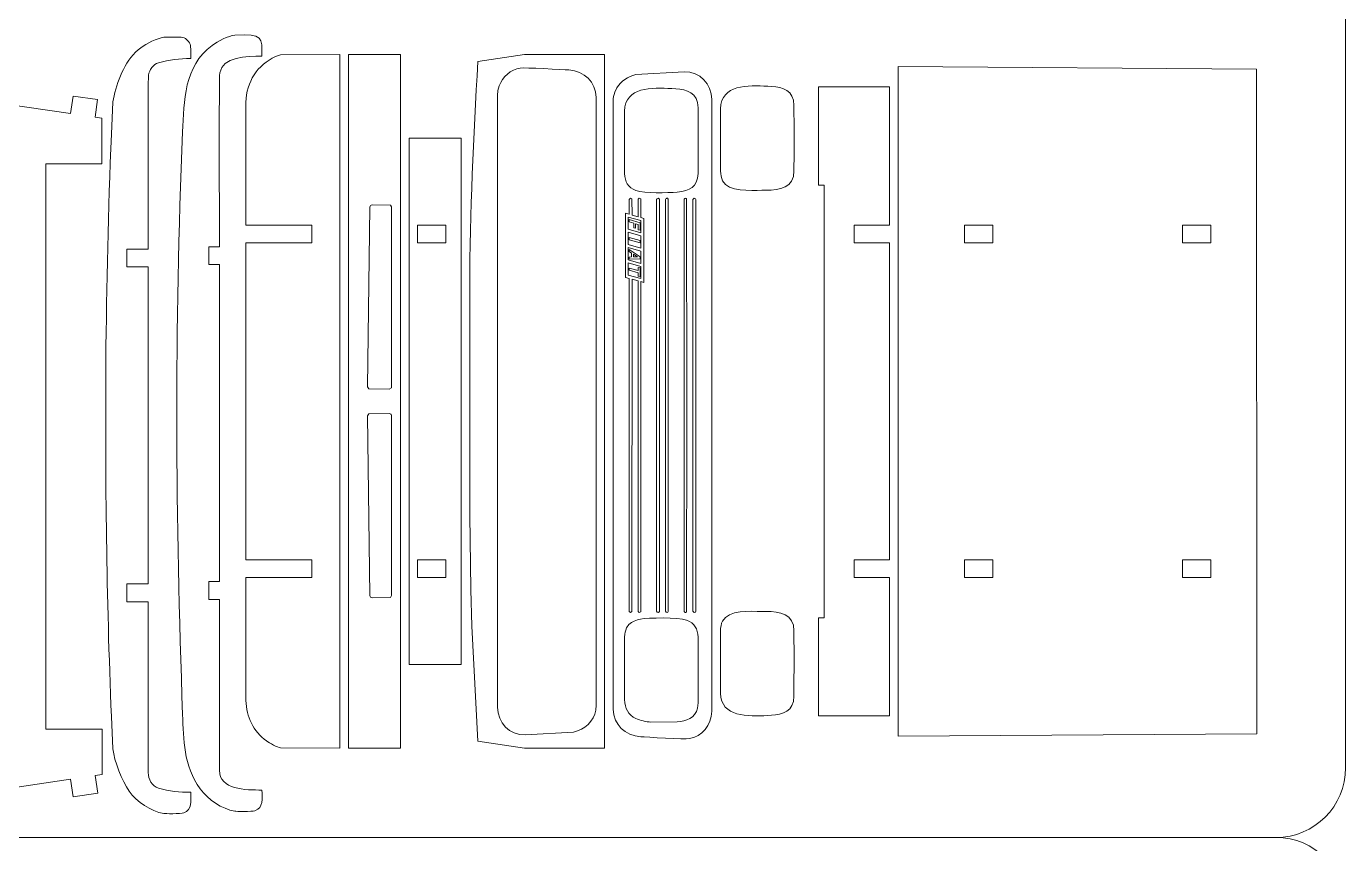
# Model space of a CAD drawing. Header units: centimetres. Extents: x -13.7 to 44.3, y -7.5 to 30.5.
# Drawn here: x 25.31 to 44.28, y 11.46 to 23.2 of the extents above; entities that cross this region are included whole.
import ezdxf

# ---------------------------------------------------------------- set-up
doc = ezdxf.new("R2010")
doc.units = ezdxf.units.CM
doc.header["$MEASUREMENT"] = 0
doc.layers.add('Camada 1', color=7, linetype='Continuous')

msp = doc.modelspace()

# ---------------------------------------------------------------- linework, layer by layer
at = {"layer": 'Camada 1', "color": 240, "lineweight": 20}
for points in [[(44.27592, 29.54315), (44.27592, 29.54315), (44.27592, 12.54315), (44.27592, 12.54315), (44.27592, 12.54315), (44.27592, 11.99315), (43.82592, 11.54315), (43.27591, 11.54315), (43.27591, 11.54315), (43.27591, 11.54315), (16.27592, 11.54315), (16.27592, 11.54315), (16.27592, 11.54315), (15.72592, 11.54315), (15.27591, 11.99315), (15.27591, 12.54315), (15.27591, 12.54315), (15.27591, 12.54315), (15.27591, 29.54315), (15.27591, 29.54315), (15.27591, 29.54315), (15.27591, 30.09315), (15.72592, 30.54315), (16.27592, 30.54315), (16.27592, 30.54315), (16.27592, 30.54315), (43.27591, 30.54315), (43.27591, 30.54315), (43.27591, 30.54315), (43.82592, 30.54315), (44.27592, 30.09315), (44.27592, 29.54315)], [(44.27592, 10.54425), (44.27592, 10.54425), (44.27592, -6.45575), (44.27592, -6.45575), (44.27592, -6.45575), (44.27592, -7.00575), (43.82592, -7.45575), (43.27591, -7.45575), (43.27591, -7.45575), (43.27591, -7.45575), (16.27592, -7.45575), (16.27592, -7.45575), (16.27592, -7.45575), (15.72592, -7.45575), (15.27591, -7.00575), (15.27591, -6.45575), (15.27591, -6.45575), (15.27591, -6.45575), (15.27591, 10.54425), (15.27591, 10.54425), (15.27591, 10.54425), (15.27591, 11.09425), (15.72592, 11.54425), (16.27592, 11.54425), (16.27592, 11.54425), (16.27592, 11.54425), (43.27591, 11.54425), (43.27591, 11.54425), (43.27591, 11.54425), (43.82592, 11.54425), (44.27592, 11.09425), (44.27592, 10.54425)]]:
    msp.add_open_spline(points, degree=3, knots=[0, 0, 0, 0, 0.11111111, 0.11111111, 0.11111111, 0.11111111, 0.22222222, 0.22222222, 0.22222222, 0.22222222, 0.33333333, 0.33333333, 0.33333333, 0.33333333, 0.44444444, 0.44444444, 0.44444444, 0.44444444, 0.55555556, 0.55555556, 0.55555556, 0.55555556, 0.66666667, 0.66666667, 0.66666667, 0.66666667, 0.77777778, 0.77777778, 0.77777778, 0.77777778, 1, 1, 1, 1], dxfattribs=at)
at = {"layer": 'Camada 1', "lineweight": 9}
for points, knots in [([(26.44977, 18.3948), (26.44061, 16.65656), (26.45774, 15.01566), (26.53037, 13.27992), (26.53037, 13.27992), (26.53037, 13.27992), (26.55095, 12.81528), (26.55095, 12.81528), (26.55095, 12.81528), (26.57114, 12.64732), (26.68047, 12.35187), (26.7834, 12.20972), (26.7834, 12.20972), (26.89884, 12.0503), (27.09008, 11.92186), (27.28322, 11.88671), (27.28322, 11.88671), (27.2918, 11.88568), (27.52804, 11.88017), (27.56997, 11.89527), (27.56997, 11.89527), (27.6949, 11.94026), (27.67029, 12.06887), (27.67112, 12.19221), (27.67112, 12.19221), (27.50618, 12.19221), (27.36669, 12.20776), (27.20728, 12.25321), (27.20728, 12.25321), (27.1142, 12.27975), (27.06107, 12.38413), (27.05913, 12.47548), (27.05913, 12.47548), (27.05913, 12.47548), (27.05959, 14.93197), (27.05959, 14.93197), (27.05959, 14.93197), (27.05959, 14.93197), (26.75355, 14.93175), (26.75355, 14.93175), (26.75355, 14.93175), (26.75355, 14.93175), (26.75344, 15.18675), (26.75344, 15.18675), (26.75344, 15.18675), (26.75344, 15.18675), (27.05954, 15.18697), (27.05954, 15.18697), (27.05954, 15.18697), (27.05954, 15.18697), (27.05954, 19.74225), (27.05954, 19.74225), (27.05954, 19.74225), (27.05954, 19.74225), (26.75344, 19.74249), (26.75344, 19.74249), (26.75344, 19.74249), (26.75344, 19.74249), (26.75355, 19.99749), (26.75355, 19.99749), (26.75355, 19.99749), (26.75355, 19.99749), (27.05959, 19.99725), (27.05959, 19.99725), (27.05959, 19.99725), (27.05954, 20.25241), (27.053, 22.44055), (27.06286, 22.49672), (27.06286, 22.49672), (27.07627, 22.5731), (27.13021, 22.65404), (27.20728, 22.67602), (27.20728, 22.67602), (27.36664, 22.72147), (27.50623, 22.73702), (27.67112, 22.73702), (27.67112, 22.73702), (27.67074, 22.79383), (27.67729, 22.90242), (27.6609, 22.94498), (27.6609, 22.94498), (27.64063, 22.99762), (27.58906, 23.03769), (27.53351, 23.04223), (27.53351, 23.04223), (27.53351, 23.04223), (27.28322, 23.04252), (27.28322, 23.04252), (27.28322, 23.04252), (27.18766, 23.03103), (27.03407, 22.95411), (26.95319, 22.89291), (26.95319, 22.89291), (26.73858, 22.73052), (26.62541, 22.4561), (26.56812, 22.20087), (26.56812, 22.20087), (26.56812, 22.20087), (26.55095, 22.11395), (26.55095, 22.11395), (26.55095, 22.11395), (26.55095, 22.11395), (26.53037, 21.64931), (26.53037, 21.64931), (26.53037, 21.64931), (26.48462, 20.55589), (26.46085, 19.48878), (26.44977, 18.3948)], [0, 0, 0, 0, 0.03571429, 0.03571429, 0.03571429, 0.03571429, 0.07142857, 0.07142857, 0.07142857, 0.07142857, 0.10714286, 0.10714286, 0.10714286, 0.10714286, 0.14285714, 0.14285714, 0.14285714, 0.14285714, 0.17857143, 0.17857143, 0.17857143, 0.17857143, 0.21428571, 0.21428571, 0.21428571, 0.21428571, 0.25, 0.25, 0.25, 0.25, 0.28571429, 0.28571429, 0.28571429, 0.28571429, 0.32142857, 0.32142857, 0.32142857, 0.32142857, 0.35714286, 0.35714286, 0.35714286, 0.35714286, 0.39285714, 0.39285714, 0.39285714, 0.39285714, 0.42857143, 0.42857143, 0.42857143, 0.42857143, 0.46428571, 0.46428571, 0.46428571, 0.46428571, 0.5, 0.5, 0.5, 0.5, 0.53571429, 0.53571429, 0.53571429, 0.53571429, 0.57142857, 0.57142857, 0.57142857, 0.57142857, 0.60714286, 0.60714286, 0.60714286, 0.60714286, 0.64285714, 0.64285714, 0.64285714, 0.64285714, 0.67857143, 0.67857143, 0.67857143, 0.67857143, 0.71428571, 0.71428571, 0.71428571, 0.71428571, 0.75, 0.75, 0.75, 0.75, 0.78571429, 0.78571429, 0.78571429, 0.78571429, 0.82142857, 0.82142857, 0.82142857, 0.82142857, 0.85714286, 0.85714286, 0.85714286, 0.85714286, 0.89285714, 0.89285714, 0.89285714, 0.89285714, 0.92857143, 0.92857143, 0.92857143, 0.92857143, 1, 1, 1, 1]), ([(27.93005, 14.96477), (27.93005, 14.96477), (27.92994, 15.21977), (27.92994, 15.21977), (27.92994, 15.21977), (27.92994, 15.21977), (28.0833, 15.21988), (28.0833, 15.21988), (28.0833, 15.21988), (28.0833, 15.21988), (28.0833, 19.77517), (28.0833, 19.77517), (28.0833, 19.77517), (28.0833, 19.77517), (27.92994, 19.77529), (27.92994, 19.77529), (27.92994, 19.77529), (27.92994, 19.77529), (27.93005, 20.03029), (27.93005, 20.03029), (27.93005, 20.03029), (27.93005, 20.03029), (28.08334, 20.03016), (28.08334, 20.03016), (28.08334, 20.03016), (28.08329, 20.28551), (28.07673, 22.47322), (28.08662, 22.52963), (28.08662, 22.52963), (28.12807, 22.76606), (28.47081, 22.76993), (28.69486, 22.76993), (28.69486, 22.76993), (28.69309, 23.03562), (28.71434, 23.09961), (28.30698, 23.07543), (28.30698, 23.07543), (28.21137, 23.06393), (28.05786, 22.98704), (27.97695, 22.92582), (27.97695, 22.92582), (27.57193, 22.61936), (27.57345, 22.13086), (27.55413, 21.68223), (27.55413, 21.68223), (27.43331, 18.87622), (27.45067, 16.11241), (27.55413, 13.31283), (27.55413, 13.31283), (27.56771, 12.94531), (27.56172, 12.58148), (27.80715, 12.24263), (27.80715, 12.24263), (27.92262, 12.08321), (28.11381, 11.95475), (28.30698, 11.91962), (28.30698, 11.91962), (28.31557, 11.91859), (28.55179, 11.91308), (28.59372, 11.92818), (28.59372, 11.92818), (28.71868, 11.97318), (28.69404, 12.10181), (28.69486, 12.22512), (28.69486, 12.22512), (28.45716, 12.22512), (28.08583, 12.23061), (28.08288, 12.50838), (28.08288, 12.50838), (28.08288, 12.50838), (28.08334, 14.96488), (28.08334, 14.96488), (28.08334, 14.96488), (28.08334, 14.96488), (27.93005, 14.96477), (27.93005, 14.96477)], [0, 0, 0, 0, 0.05, 0.05, 0.05, 0.05, 0.1, 0.1, 0.1, 0.1, 0.15, 0.15, 0.15, 0.15, 0.2, 0.2, 0.2, 0.2, 0.25, 0.25, 0.25, 0.25, 0.3, 0.3, 0.3, 0.3, 0.35, 0.35, 0.35, 0.35, 0.4, 0.4, 0.4, 0.4, 0.45, 0.45, 0.45, 0.45, 0.5, 0.5, 0.5, 0.5, 0.55, 0.55, 0.55, 0.55, 0.6, 0.6, 0.6, 0.6, 0.65, 0.65, 0.65, 0.65, 0.7, 0.7, 0.7, 0.7, 0.75, 0.75, 0.75, 0.75, 0.8, 0.8, 0.8, 0.8, 0.85, 0.85, 0.85, 0.85, 0.9, 0.9, 0.9, 0.9, 1, 1, 1, 1]), ([(29.81415, 12.8281), (29.81415, 12.8281), (28.9609, 12.82965), (28.9609, 12.82965), (28.9609, 12.82965), (28.91779, 12.83759), (28.80164, 12.9011), (28.7604, 12.93086), (28.7604, 12.93086), (28.57002, 13.06827), (28.46983, 13.27742), (28.4637, 13.51105), (28.4637, 13.51105), (28.4637, 13.51105), (28.4635, 15.27836), (28.4635, 15.27836), (28.4635, 15.27836), (28.4635, 15.27836), (29.41257, 15.2782), (29.41257, 15.2782), (29.41257, 15.2782), (29.41257, 15.2782), (29.41259, 15.53319), (29.41259, 15.53319), (29.41259, 15.53319), (29.41259, 15.53319), (28.46351, 15.53335), (28.46351, 15.53335), (28.46351, 15.53335), (28.46351, 15.53335), (28.46372, 20.08847), (28.46372, 20.08847), (28.46372, 20.08847), (28.46372, 20.08847), (29.41281, 20.08835), (29.41281, 20.08835), (29.41281, 20.08835), (29.41281, 20.08835), (29.41282, 20.34334), (29.41282, 20.34334), (29.41282, 20.34334), (29.41282, 20.34334), (28.46374, 20.34346), (28.46374, 20.34346), (28.46374, 20.34346), (28.46374, 20.34346), (28.46409, 22.11081), (28.46409, 22.11081), (28.46409, 22.11081), (28.47171, 22.3996), (28.62789, 22.64956), (28.89111, 22.76562), (28.89111, 22.76562), (28.89111, 22.76562), (28.96137, 22.79229), (28.96137, 22.79229), (28.96137, 22.79229), (28.96137, 22.79229), (29.81463, 22.79337), (29.81463, 22.79337), (29.81463, 22.79337), (29.81463, 22.79337), (29.81415, 12.8281), (29.81415, 12.8281)], [0, 0, 0, 0, 0.05882353, 0.05882353, 0.05882353, 0.05882353, 0.11764706, 0.11764706, 0.11764706, 0.11764706, 0.17647059, 0.17647059, 0.17647059, 0.17647059, 0.23529412, 0.23529412, 0.23529412, 0.23529412, 0.29411765, 0.29411765, 0.29411765, 0.29411765, 0.35294118, 0.35294118, 0.35294118, 0.35294118, 0.41176471, 0.41176471, 0.41176471, 0.41176471, 0.47058824, 0.47058824, 0.47058824, 0.47058824, 0.52941176, 0.52941176, 0.52941176, 0.52941176, 0.58823529, 0.58823529, 0.58823529, 0.58823529, 0.64705882, 0.64705882, 0.64705882, 0.64705882, 0.70588235, 0.70588235, 0.70588235, 0.70588235, 0.76470588, 0.76470588, 0.76470588, 0.76470588, 0.82352941, 0.82352941, 0.82352941, 0.82352941, 0.88235294, 0.88235294, 0.88235294, 0.88235294, 1, 1, 1, 1]), ([(29.93898, 22.79465), (29.93898, 22.79465), (29.93898, 12.82682), (29.93898, 12.82682), (29.93898, 12.82682), (29.93898, 12.82682), (30.68595, 12.82682), (30.68595, 12.82682), (30.68595, 12.82682), (30.68595, 12.82682), (30.68595, 22.79465), (30.68595, 22.79465), (30.68595, 22.79465), (30.68595, 22.79465), (29.93898, 22.79465), (29.93898, 22.79465)], [0, 0, 0, 0, 0.2, 0.2, 0.2, 0.2, 0.4, 0.4, 0.4, 0.4, 0.6, 0.6, 0.6, 0.6, 1, 1, 1, 1]), ([(31.69807, 15.10619), (31.69807, 15.10619), (31.68163, 16.17562), (31.68163, 16.17562), (31.68163, 16.17562), (31.68163, 16.17562), (31.68163, 19.44583), (31.68163, 19.44583), (31.68163, 19.44583), (31.68442, 20.55129), (31.73769, 21.59726), (31.79803, 22.69642), (31.79803, 22.69642), (31.79803, 22.69642), (32.47152, 22.79464), (32.47152, 22.79464), (32.47152, 22.79464), (32.47152, 22.79464), (33.61914, 22.79464), (33.61914, 22.79464), (33.61914, 22.79464), (33.61914, 22.79464), (33.61914, 12.82681), (33.61914, 12.82681), (33.61914, 12.82681), (33.61914, 12.82681), (32.47152, 12.82681), (32.47152, 12.82681), (32.47152, 12.82681), (32.47152, 12.82681), (31.79803, 12.92502), (31.79803, 12.92502), (31.79803, 12.92502), (31.79803, 12.92502), (31.71467, 14.57768), (31.71467, 14.57768), (31.71467, 14.57768), (31.71467, 14.57768), (31.69807, 15.10619), (31.69807, 15.10619)], [0, 0, 0, 0, 0.09090909, 0.09090909, 0.09090909, 0.09090909, 0.18181818, 0.18181818, 0.18181818, 0.18181818, 0.27272727, 0.27272727, 0.27272727, 0.27272727, 0.36363636, 0.36363636, 0.36363636, 0.36363636, 0.45454545, 0.45454545, 0.45454545, 0.45454545, 0.54545455, 0.54545455, 0.54545455, 0.54545455, 0.63636364, 0.63636364, 0.63636364, 0.63636364, 0.72727273, 0.72727273, 0.72727273, 0.72727273, 0.81818182, 0.81818182, 0.81818182, 0.81818182, 1, 1, 1, 1]), ([(32.08776, 22.27907), (32.08776, 22.27907), (32.08133, 22.2077), (32.08133, 22.2077), (32.08133, 22.2077), (32.08133, 22.2077), (32.08133, 13.41375), (32.08133, 13.41375), (32.08133, 13.41375), (32.08629, 13.19302), (32.25517, 13.01096), (32.47772, 13.01737), (32.47772, 13.01737), (32.47772, 13.01737), (33.17628, 13.05784), (33.17628, 13.05784), (33.17628, 13.05784), (33.33176, 13.09102), (33.46611, 13.21569), (33.49531, 13.37432), (33.49531, 13.37432), (33.49531, 13.37432), (33.50173, 13.44496), (33.50173, 13.44496), (33.50173, 13.44496), (33.50173, 13.44496), (33.50173, 22.17649), (33.50173, 22.17649), (33.50173, 22.17649), (33.49129, 22.40662), (33.32965, 22.55268), (33.10534, 22.57288), (33.10534, 22.57288), (33.02961, 22.5797), (32.46536, 22.60934), (32.40678, 22.60052), (32.40678, 22.60052), (32.27155, 22.58017), (32.15299, 22.47401), (32.10627, 22.3469), (32.10627, 22.3469), (32.10627, 22.3469), (32.08776, 22.27907), (32.08776, 22.27907)], [0, 0, 0, 0, 0.08333333, 0.08333333, 0.08333333, 0.08333333, 0.16666667, 0.16666667, 0.16666667, 0.16666667, 0.25, 0.25, 0.25, 0.25, 0.33333333, 0.33333333, 0.33333333, 0.33333333, 0.41666667, 0.41666667, 0.41666667, 0.41666667, 0.5, 0.5, 0.5, 0.5, 0.58333333, 0.58333333, 0.58333333, 0.58333333, 0.66666667, 0.66666667, 0.66666667, 0.66666667, 0.75, 0.75, 0.75, 0.75, 0.83333333, 0.83333333, 0.83333333, 0.83333333, 1, 1, 1, 1]), ([(37.84194, 13.00048), (37.84194, 13.00048), (37.84133, 22.62099), (37.84133, 22.62099), (37.84133, 22.62099), (37.84133, 22.62099), (42.99668, 22.58672), (42.99668, 22.58672), (42.99668, 22.58672), (42.99668, 22.58672), (42.9973, 13.03475), (42.9973, 13.03475), (42.9973, 13.03475), (42.9973, 13.03475), (37.84194, 13.00048), (37.84194, 13.00048)], [0, 0, 0, 0, 0.2, 0.2, 0.2, 0.2, 0.4, 0.4, 0.4, 0.4, 0.6, 0.6, 0.6, 0.6, 1, 1, 1, 1]), ([(33.76843, 22.25572), (33.75197, 22.19697), (33.74644, 22.18381), (33.7435, 22.11905), (33.7435, 22.11905), (33.7435, 22.11905), (33.7435, 13.38752), (33.7435, 13.38752), (33.7435, 13.38752), (33.75395, 13.15737), (33.91556, 13.01132), (34.13989, 12.99114), (34.13989, 12.99114), (34.21564, 12.98432), (34.77989, 12.95468), (34.83844, 12.96349), (34.83844, 12.96349), (35.02589, 12.99169), (35.15501, 13.15857), (35.16389, 13.35631), (35.16389, 13.35631), (35.16389, 13.35631), (35.16389, 22.15026), (35.16389, 22.15026), (35.16389, 22.15026), (35.15894, 22.37098), (34.99007, 22.55306), (34.76751, 22.54665), (34.76751, 22.54665), (34.76751, 22.54665), (34.06894, 22.50617), (34.06894, 22.50617), (34.06894, 22.50617), (33.96106, 22.48314), (33.85482, 22.41132), (33.79788, 22.31627), (33.79788, 22.31627), (33.79788, 22.31627), (33.76843, 22.25572), (33.76843, 22.25572)], [0, 0, 0, 0, 0.09090909, 0.09090909, 0.09090909, 0.09090909, 0.18181818, 0.18181818, 0.18181818, 0.18181818, 0.27272727, 0.27272727, 0.27272727, 0.27272727, 0.36363636, 0.36363636, 0.36363636, 0.36363636, 0.45454545, 0.45454545, 0.45454545, 0.45454545, 0.54545455, 0.54545455, 0.54545455, 0.54545455, 0.63636364, 0.63636364, 0.63636364, 0.63636364, 0.72727273, 0.72727273, 0.72727273, 0.72727273, 0.81818182, 0.81818182, 0.81818182, 0.81818182, 1, 1, 1, 1]), ([(24.44206, 14.62963), (24.44206, 14.62963), (24.44205, 14.88463), (24.44205, 14.88463), (24.44205, 14.88463), (24.44205, 14.88463), (23.42207, 14.8846), (23.42207, 14.8846), (23.42207, 14.8846), (23.42207, 14.8846), (23.42195, 19.44217), (23.42195, 19.44217), (23.42195, 19.44217), (23.42195, 19.44217), (24.44193, 19.4422), (24.44193, 19.4422), (24.44193, 19.4422), (24.44193, 19.4422), (24.44193, 19.69719), (24.44193, 19.69719), (24.44193, 19.69719), (24.44193, 19.69719), (23.42194, 19.69689), (23.42194, 19.69689), (23.42194, 19.69689), (23.42194, 19.69689), (23.42188, 22.08695), (23.42188, 22.08695), (23.42188, 22.08695), (23.42188, 22.08695), (23.99755, 22.08696), (23.99755, 22.08696), (23.99755, 22.08696), (23.99755, 22.08696), (23.99754, 22.34196), (23.99754, 22.34196), (23.99754, 22.34196), (23.99754, 22.34196), (24.40554, 22.34198), (24.40554, 22.34198), (24.40554, 22.34198), (24.40554, 22.34198), (24.40554, 22.08697), (24.40554, 22.08697), (24.40554, 22.08697), (24.40554, 22.08697), (24.98121, 22.087), (24.98121, 22.087), (24.98121, 22.087), (24.98121, 22.087), (25.94221, 21.94683), (25.94221, 21.94683), (25.94221, 21.94683), (25.94221, 21.94683), (25.97897, 22.1989), (25.97897, 22.1989), (25.97897, 22.1989), (25.97897, 22.1989), (26.33223, 22.14737), (26.33223, 22.14737), (26.33223, 22.14737), (26.33223, 22.14737), (26.29547, 21.8953), (26.29547, 21.8953), (26.29547, 21.8953), (26.29547, 21.8953), (26.39446, 21.88086), (26.39446, 21.88086), (26.39446, 21.88086), (26.39446, 21.88086), (26.39448, 21.22512), (26.39448, 21.22512), (26.39448, 21.22512), (26.39448, 21.22512), (25.58908, 21.2251), (25.58908, 21.2251), (25.58908, 21.2251), (25.58908, 21.2251), (25.5893, 13.10178), (25.5893, 13.10178), (25.5893, 13.10178), (25.5893, 13.10178), (26.39469, 13.10181), (26.39469, 13.10181), (26.39469, 13.10181), (26.39469, 13.10181), (26.3947, 12.44606), (26.3947, 12.44606), (26.3947, 12.44606), (26.3947, 12.44606), (26.29571, 12.43161), (26.29571, 12.43161), (26.29571, 12.43161), (26.29571, 12.43161), (26.33249, 12.17955), (26.33249, 12.17955), (26.33249, 12.17955), (26.33249, 12.17955), (25.97923, 12.128), (25.97923, 12.128), (25.97923, 12.128), (25.97923, 12.128), (25.94245, 12.38007), (25.94245, 12.38007), (25.94245, 12.38007), (25.94245, 12.38007), (24.98146, 12.23985), (24.98146, 12.23985), (24.98146, 12.23985), (24.98146, 12.23985), (24.4058, 12.23982), (24.4058, 12.23982), (24.4058, 12.23982), (24.4058, 12.23982), (24.4058, 11.98483), (24.4058, 11.98483), (24.4058, 11.98483), (24.4058, 11.98483), (23.99781, 11.98482), (23.99781, 11.98482), (23.99781, 11.98482), (23.99781, 11.98482), (23.9978, 12.23982), (23.9978, 12.23982), (23.9978, 12.23982), (23.9978, 12.23982), (23.42215, 12.23981), (23.42215, 12.23981), (23.42215, 12.23981), (23.42215, 12.23981), (23.42207, 14.62988), (23.42207, 14.62988), (23.42207, 14.62988), (23.42207, 14.62988), (24.44206, 14.62963), (24.44206, 14.62963)], [0, 0, 0, 0, 0.02857143, 0.02857143, 0.02857143, 0.02857143, 0.05714286, 0.05714286, 0.05714286, 0.05714286, 0.08571429, 0.08571429, 0.08571429, 0.08571429, 0.11428571, 0.11428571, 0.11428571, 0.11428571, 0.14285714, 0.14285714, 0.14285714, 0.14285714, 0.17142857, 0.17142857, 0.17142857, 0.17142857, 0.2, 0.2, 0.2, 0.2, 0.22857143, 0.22857143, 0.22857143, 0.22857143, 0.25714286, 0.25714286, 0.25714286, 0.25714286, 0.28571429, 0.28571429, 0.28571429, 0.28571429, 0.31428571, 0.31428571, 0.31428571, 0.31428571, 0.34285714, 0.34285714, 0.34285714, 0.34285714, 0.37142857, 0.37142857, 0.37142857, 0.37142857, 0.4, 0.4, 0.4, 0.4, 0.42857143, 0.42857143, 0.42857143, 0.42857143, 0.45714286, 0.45714286, 0.45714286, 0.45714286, 0.48571429, 0.48571429, 0.48571429, 0.48571429, 0.51428571, 0.51428571, 0.51428571, 0.51428571, 0.54285714, 0.54285714, 0.54285714, 0.54285714, 0.57142857, 0.57142857, 0.57142857, 0.57142857, 0.6, 0.6, 0.6, 0.6, 0.62857143, 0.62857143, 0.62857143, 0.62857143, 0.65714286, 0.65714286, 0.65714286, 0.65714286, 0.68571429, 0.68571429, 0.68571429, 0.68571429, 0.71428571, 0.71428571, 0.71428571, 0.71428571, 0.74285714, 0.74285714, 0.74285714, 0.74285714, 0.77142857, 0.77142857, 0.77142857, 0.77142857, 0.8, 0.8, 0.8, 0.8, 0.82857143, 0.82857143, 0.82857143, 0.82857143, 0.85714286, 0.85714286, 0.85714286, 0.85714286, 0.88571429, 0.88571429, 0.88571429, 0.88571429, 0.91428571, 0.91428571, 0.91428571, 0.91428571, 0.94285714, 0.94285714, 0.94285714, 0.94285714, 1, 1, 1, 1]), ([(34.66462, 20.81577), (34.5274, 20.80783), (34.19839, 20.79785), (34.07263, 20.84172), (34.07263, 20.84172), (33.95169, 20.88391), (33.91451, 20.96572), (33.90867, 21.08543), (33.90867, 21.08543), (33.90867, 21.08543), (33.90867, 21.98283), (33.90867, 21.98283), (33.90867, 21.98283), (33.91712, 22.33684), (34.30317, 22.31715), (34.58701, 22.30641), (34.58701, 22.30641), (34.7353, 22.3008), (34.91858, 22.27879), (34.9569, 22.10574), (34.9569, 22.10574), (34.9569, 22.10574), (34.96434, 22.0296), (34.96434, 22.0296), (34.96434, 22.0296), (34.96434, 22.0296), (34.96434, 21.08543), (34.96434, 21.08543), (34.96434, 21.08543), (34.95434, 20.8805), (34.84719, 20.84021), (34.66462, 20.81577)], [0, 0, 0, 0, 0.11111111, 0.11111111, 0.11111111, 0.11111111, 0.22222222, 0.22222222, 0.22222222, 0.22222222, 0.33333333, 0.33333333, 0.33333333, 0.33333333, 0.44444444, 0.44444444, 0.44444444, 0.44444444, 0.55555556, 0.55555556, 0.55555556, 0.55555556, 0.66666667, 0.66666667, 0.66666667, 0.66666667, 0.77777778, 0.77777778, 0.77777778, 0.77777778, 1, 1, 1, 1]), ([(36.34392, 22.06279), (36.34392, 21.92703), (36.35185, 21.11177), (36.33648, 21.04259), (36.33648, 21.04259), (36.29187, 20.84177), (36.04684, 20.84446), (35.88424, 20.84336), (35.88424, 20.84336), (35.71582, 20.84222), (35.40314, 20.81819), (35.31714, 20.98192), (35.31714, 20.98192), (35.29758, 21.01916), (35.29029, 21.07708), (35.28826, 21.11862), (35.28826, 21.11862), (35.28826, 21.11862), (35.28826, 22.01602), (35.28826, 22.01602), (35.28826, 22.01602), (35.29671, 22.37004), (35.68273, 22.35033), (35.9666, 22.3396), (35.9666, 22.3396), (36.11488, 22.334), (36.29818, 22.31197), (36.33648, 22.13893), (36.33648, 22.13893), (36.33648, 22.13893), (36.34392, 22.06279), (36.34392, 22.06279)], [0, 0, 0, 0, 0.11111111, 0.11111111, 0.11111111, 0.11111111, 0.22222222, 0.22222222, 0.22222222, 0.22222222, 0.33333333, 0.33333333, 0.33333333, 0.33333333, 0.44444444, 0.44444444, 0.44444444, 0.44444444, 0.55555556, 0.55555556, 0.55555556, 0.55555556, 0.66666667, 0.66666667, 0.66666667, 0.66666667, 0.77777778, 0.77777778, 0.77777778, 0.77777778, 1, 1, 1, 1]), ([(37.71902, 15.2781), (37.71902, 15.2781), (37.20903, 15.2781), (37.20903, 15.2781), (37.20903, 15.2781), (37.20903, 15.2781), (37.20903, 15.5331), (37.20903, 15.5331), (37.20903, 15.5331), (37.20903, 15.5331), (37.71902, 15.5331), (37.71902, 15.5331), (37.71902, 15.5331), (37.71902, 15.5331), (37.71902, 20.08841), (37.71902, 20.08841), (37.71902, 20.08841), (37.71902, 20.08841), (37.20903, 20.08841), (37.20903, 20.08841), (37.20903, 20.08841), (37.20903, 20.08841), (37.20903, 20.3434), (37.20903, 20.3434), (37.20903, 20.3434), (37.20903, 20.3434), (37.71902, 20.3434), (37.71902, 20.3434), (37.71902, 20.3434), (37.71902, 20.3434), (37.71902, 22.33035), (37.71902, 22.33035), (37.71902, 22.33035), (37.71902, 22.33035), (36.69903, 22.33035), (36.69903, 22.33035), (36.69903, 22.33035), (36.69903, 21.55425), (36.69903, 21.69384), (36.69903, 20.91945), (36.69903, 20.91945), (36.69903, 20.91945), (36.78058, 20.91945), (36.78058, 20.91945), (36.78058, 20.91945), (36.78058, 20.91945), (36.78058, 14.70206), (36.78058, 14.70206), (36.78058, 14.70206), (36.78058, 14.70206), (36.69903, 14.70206), (36.69903, 14.70206), (36.69903, 14.70206), (36.69903, 13.90777), (36.69903, 14.08545), (36.69903, 13.29115), (36.69903, 13.29115), (36.69903, 13.29115), (37.71902, 13.29115), (37.71902, 13.29115), (37.71902, 13.29115), (37.71902, 13.29115), (37.71902, 15.2781), (37.71902, 15.2781)], [0, 0, 0, 0, 0.05882353, 0.05882353, 0.05882353, 0.05882353, 0.11764706, 0.11764706, 0.11764706, 0.11764706, 0.17647059, 0.17647059, 0.17647059, 0.17647059, 0.23529412, 0.23529412, 0.23529412, 0.23529412, 0.29411765, 0.29411765, 0.29411765, 0.29411765, 0.35294118, 0.35294118, 0.35294118, 0.35294118, 0.41176471, 0.41176471, 0.41176471, 0.41176471, 0.47058824, 0.47058824, 0.47058824, 0.47058824, 0.52941176, 0.52941176, 0.52941176, 0.52941176, 0.58823529, 0.58823529, 0.58823529, 0.58823529, 0.64705882, 0.64705882, 0.64705882, 0.64705882, 0.70588235, 0.70588235, 0.70588235, 0.70588235, 0.76470588, 0.76470588, 0.76470588, 0.76470588, 0.82352941, 0.82352941, 0.82352941, 0.82352941, 0.88235294, 0.88235294, 0.88235294, 0.88235294, 1, 1, 1, 1]), ([(30.81031, 21.59159), (30.81031, 21.59159), (30.81031, 14.02991), (30.81031, 14.02991), (30.81031, 14.02991), (30.81031, 14.02991), (31.55727, 14.02991), (31.55727, 14.02991), (31.55727, 14.02991), (31.55727, 14.02991), (31.55727, 21.59159), (31.55727, 21.59159), (31.55727, 21.59159), (31.55727, 21.59159), (30.81031, 21.59159), (30.81031, 21.59159)], [0, 0, 0, 0, 0.2, 0.2, 0.2, 0.2, 0.4, 0.4, 0.4, 0.4, 0.6, 0.6, 0.6, 0.6, 1, 1, 1, 1]), ([(30.55769, 20.60645), (30.55769, 20.60645), (30.55615, 18.00697), (30.55615, 18.00697), (30.55615, 18.00697), (30.55615, 18.00697), (30.5252, 17.98545), (30.5252, 17.98545), (30.5252, 17.98545), (30.5252, 17.98545), (30.2305, 17.98998), (30.2305, 17.98998), (30.2305, 17.98998), (30.2305, 17.98998), (30.21413, 18.01847), (30.21413, 18.01847), (30.21413, 18.01847), (30.21413, 18.01847), (30.24535, 20.60054), (30.24535, 20.60054), (30.24535, 20.60054), (30.24641, 20.61945), (30.25934, 20.6327), (30.27837, 20.63355), (30.27837, 20.63355), (30.27837, 20.63355), (30.54184, 20.62903), (30.54184, 20.62903), (30.54184, 20.62903), (30.54184, 20.62903), (30.55769, 20.60645), (30.55769, 20.60645)], [0, 0, 0, 0, 0.11111111, 0.11111111, 0.11111111, 0.11111111, 0.22222222, 0.22222222, 0.22222222, 0.22222222, 0.33333333, 0.33333333, 0.33333333, 0.33333333, 0.44444444, 0.44444444, 0.44444444, 0.44444444, 0.55555556, 0.55555556, 0.55555556, 0.55555556, 0.66666667, 0.66666667, 0.66666667, 0.66666667, 0.77777778, 0.77777778, 0.77777778, 0.77777778, 1, 1, 1, 1]), ([(31.33679, 20.34337), (31.33679, 20.34337), (30.9288, 20.34337), (30.9288, 20.34337), (30.9288, 20.34337), (30.9288, 20.34337), (30.9288, 20.08838), (30.9288, 20.08838), (30.9288, 20.08838), (30.9288, 20.08838), (31.33679, 20.08838), (31.33679, 20.08838), (31.33679, 20.08838), (31.33679, 20.08838), (31.33679, 20.34337), (31.33679, 20.34337)], [0, 0, 0, 0, 0.2, 0.2, 0.2, 0.2, 0.4, 0.4, 0.4, 0.4, 0.6, 0.6, 0.6, 0.6, 1, 1, 1, 1]), ([(38.79394, 20.34336), (38.79394, 20.34336), (38.79394, 20.08837), (38.79394, 20.08837), (38.79394, 20.08837), (38.79394, 20.08837), (39.20193, 20.08837), (39.20193, 20.08837), (39.20193, 20.08837), (39.20193, 20.08837), (39.20192, 20.34336), (39.20192, 20.34336), (39.20192, 20.34336), (39.20192, 20.34336), (38.79394, 20.34336), (38.79394, 20.34336)], [0, 0, 0, 0, 0.2, 0.2, 0.2, 0.2, 0.4, 0.4, 0.4, 0.4, 0.6, 0.6, 0.6, 0.6, 1, 1, 1, 1]), ([(41.93091, 20.08836), (41.93091, 20.08836), (42.33891, 20.08836), (42.33891, 20.08836), (42.33891, 20.08836), (42.33891, 20.08836), (42.3389, 20.34336), (42.3389, 20.34336), (42.3389, 20.34336), (42.3389, 20.34336), (41.93091, 20.34336), (41.93091, 20.34336), (41.93091, 20.34336), (41.93091, 20.34336), (41.93091, 20.08836), (41.93091, 20.08836)], [0, 0, 0, 0, 0.2, 0.2, 0.2, 0.2, 0.4, 0.4, 0.4, 0.4, 0.6, 0.6, 0.6, 0.6, 1, 1, 1, 1]), ([(30.55769, 17.60892), (30.55314, 17.6254), (30.54277, 17.63523), (30.5252, 17.63603), (30.5252, 17.63603), (30.5252, 17.63603), (30.2305, 17.63149), (30.2305, 17.63149), (30.2305, 17.63149), (30.2305, 17.63149), (30.21413, 17.603), (30.21413, 17.603), (30.21413, 17.603), (30.21413, 17.603), (30.24535, 15.02093), (30.24535, 15.02093), (30.24535, 15.02093), (30.24641, 15.00203), (30.25935, 14.98876), (30.27837, 14.98791), (30.27837, 14.98791), (30.27837, 14.98791), (30.54184, 14.99243), (30.54184, 14.99243), (30.54184, 14.99243), (30.54184, 14.99243), (30.55822, 15.02093), (30.55822, 15.02093), (30.55822, 15.02093), (30.55822, 15.02093), (30.55769, 17.60892), (30.55769, 17.60892)], [0, 0, 0, 0, 0.11111111, 0.11111111, 0.11111111, 0.11111111, 0.22222222, 0.22222222, 0.22222222, 0.22222222, 0.33333333, 0.33333333, 0.33333333, 0.33333333, 0.44444444, 0.44444444, 0.44444444, 0.44444444, 0.55555556, 0.55555556, 0.55555556, 0.55555556, 0.66666667, 0.66666667, 0.66666667, 0.66666667, 0.77777778, 0.77777778, 0.77777778, 0.77777778, 1, 1, 1, 1]), ([(30.9288, 15.27811), (30.9288, 15.27811), (30.9288, 15.53311), (30.9288, 15.53311), (30.9288, 15.53311), (30.9288, 15.53311), (31.33679, 15.53311), (31.33679, 15.53311), (31.33679, 15.53311), (31.33679, 15.53311), (31.33679, 15.27811), (31.33679, 15.27811), (31.33679, 15.27811), (31.33679, 15.27811), (30.9288, 15.27811), (30.9288, 15.27811)], [0, 0, 0, 0, 0.2, 0.2, 0.2, 0.2, 0.4, 0.4, 0.4, 0.4, 0.6, 0.6, 0.6, 0.6, 1, 1, 1, 1]), ([(38.79456, 15.27814), (38.79456, 15.27814), (38.79456, 15.53313), (38.79456, 15.53313), (38.79456, 15.53313), (38.79456, 15.53313), (39.20255, 15.53313), (39.20255, 15.53313), (39.20255, 15.53313), (39.20255, 15.53313), (39.20254, 15.27813), (39.20254, 15.27813), (39.20254, 15.27813), (39.20254, 15.27813), (38.79456, 15.27814), (38.79456, 15.27814)], [0, 0, 0, 0, 0.2, 0.2, 0.2, 0.2, 0.4, 0.4, 0.4, 0.4, 0.6, 0.6, 0.6, 0.6, 1, 1, 1, 1]), ([(42.33951, 15.27811), (42.33951, 15.27811), (42.33952, 15.53311), (42.33952, 15.53311), (42.33952, 15.53311), (42.33952, 15.53311), (41.93153, 15.53311), (41.93153, 15.53311), (41.93153, 15.53311), (41.93153, 15.53311), (41.93153, 15.27811), (41.93153, 15.27811), (41.93153, 15.27811), (41.93153, 15.27811), (42.33951, 15.27811), (42.33951, 15.27811)], [0, 0, 0, 0, 0.2, 0.2, 0.2, 0.2, 0.4, 0.4, 0.4, 0.4, 0.6, 0.6, 0.6, 0.6, 1, 1, 1, 1]), ([(36.34289, 13.57243), (36.34289, 13.70819), (36.35082, 14.52345), (36.33545, 14.59263), (36.33545, 14.59263), (36.29084, 14.79345), (36.04581, 14.79076), (35.88321, 14.79186), (35.88321, 14.79186), (35.71479, 14.793), (35.40211, 14.81703), (35.31611, 14.6533), (35.31611, 14.6533), (35.29655, 14.61606), (35.28926, 14.55814), (35.28723, 14.5166), (35.28723, 14.5166), (35.28723, 14.5166), (35.28723, 13.6192), (35.28723, 13.6192), (35.28723, 13.6192), (35.29568, 13.26518), (35.6817, 13.28489), (35.96557, 13.29562), (35.96557, 13.29562), (36.11385, 13.30122), (36.29715, 13.32325), (36.33545, 13.49629), (36.33545, 13.49629), (36.33545, 13.49629), (36.34289, 13.57243), (36.34289, 13.57243)], [0, 0, 0, 0, 0.11111111, 0.11111111, 0.11111111, 0.11111111, 0.22222222, 0.22222222, 0.22222222, 0.22222222, 0.33333333, 0.33333333, 0.33333333, 0.33333333, 0.44444444, 0.44444444, 0.44444444, 0.44444444, 0.55555556, 0.55555556, 0.55555556, 0.55555556, 0.66666667, 0.66666667, 0.66666667, 0.66666667, 0.77777778, 0.77777778, 0.77777778, 0.77777778, 1, 1, 1, 1]), ([(33.93755, 14.55784), (33.9165, 14.49828), (33.9121, 14.49132), (33.90867, 14.42114), (33.90867, 14.42114), (33.90867, 14.42114), (33.90867, 13.52375), (33.90867, 13.52375), (33.90867, 13.52375), (33.91457, 13.40013), (33.95527, 13.30774), (34.07262, 13.25117), (34.07262, 13.25117), (34.12842, 13.22427), (34.22422, 13.20552), (34.286, 13.20177), (34.286, 13.20177), (34.286, 13.20177), (34.66463, 13.2049), (34.66463, 13.2049), (34.66463, 13.2049), (34.79414, 13.21783), (34.9252, 13.25767), (34.9569, 13.40084), (34.9569, 13.40084), (34.9569, 13.40084), (34.96434, 13.47696), (34.96434, 13.47696), (34.96434, 13.47696), (34.96434, 13.47696), (34.96434, 14.42114), (34.96434, 14.42114), (34.96434, 14.42114), (34.9585, 14.54087), (34.92134, 14.62266), (34.80039, 14.66485), (34.80039, 14.66485), (34.67135, 14.70986), (34.24594, 14.70235), (34.13682, 14.68122), (34.13682, 14.68122), (34.08233, 14.67067), (34.01085, 14.64523), (33.97167, 14.60487), (33.97167, 14.60487), (33.97167, 14.60487), (33.93755, 14.55784), (33.93755, 14.55784)], [0, 0, 0, 0, 0.07692308, 0.07692308, 0.07692308, 0.07692308, 0.15384615, 0.15384615, 0.15384615, 0.15384615, 0.23076923, 0.23076923, 0.23076923, 0.23076923, 0.30769231, 0.30769231, 0.30769231, 0.30769231, 0.38461538, 0.38461538, 0.38461538, 0.38461538, 0.46153846, 0.46153846, 0.46153846, 0.46153846, 0.53846154, 0.53846154, 0.53846154, 0.53846154, 0.61538462, 0.61538462, 0.61538462, 0.61538462, 0.69230769, 0.69230769, 0.69230769, 0.69230769, 0.76923077, 0.76923077, 0.76923077, 0.76923077, 0.84615385, 0.84615385, 0.84615385, 0.84615385, 1, 1, 1, 1])]:
    msp.add_open_spline(points, degree=3, knots=knots, dxfattribs=at)
at = {"layer": 'Camada 1', "color": 140, "lineweight": 9}
for points, knots in [([(33.97463, 14.7927), (33.97463, 14.7927), (33.99136, 14.77596), (33.99136, 14.77596), (33.99136, 14.77596), (33.99136, 14.77596), (34.0146, 14.78919), (34.0146, 14.78919), (34.0146, 14.78919), (34.0146, 14.78919), (34.0159, 19.56627), (34.0159, 19.56627), (34.0159, 19.56627), (34.0159, 19.56627), (34.1024, 19.54234), (34.1024, 19.54234), (34.1024, 19.54234), (34.1024, 19.54234), (34.10371, 14.78919), (34.10371, 14.78919), (34.10371, 14.78919), (34.10371, 14.78919), (34.11948, 14.77596), (34.11948, 14.77596), (34.11948, 14.77596), (34.11948, 14.77596), (34.14117, 14.78595), (34.14117, 14.78595), (34.14117, 14.78595), (34.14117, 14.78595), (34.14402, 19.53083), (34.14402, 19.53083), (34.14402, 19.53083), (34.14402, 19.53083), (34.18562, 19.51931), (34.18562, 19.51931), (34.18562, 19.51931), (34.18562, 19.51931), (34.18562, 20.44061), (34.18562, 20.44061), (34.18562, 20.44061), (34.18562, 20.44061), (34.14402, 20.45211), (34.14402, 20.45211), (34.14402, 20.45211), (34.14402, 20.45211), (34.14117, 20.72062), (34.14117, 20.72062), (34.14117, 20.72062), (34.14117, 20.72062), (34.11948, 20.7306), (34.11948, 20.7306), (34.11948, 20.7306), (34.11948, 20.7306), (34.10371, 20.71738), (34.10371, 20.71738), (34.10371, 20.71738), (34.10371, 20.71738), (34.1024, 20.46363), (34.1024, 20.46363), (34.1024, 20.46363), (34.1024, 20.46363), (34.0159, 20.48756), (34.0159, 20.48756), (34.0159, 20.48756), (34.0159, 20.48756), (34.011, 20.72352), (34.011, 20.72352), (34.011, 20.72352), (34.011, 20.72352), (33.99136, 20.7306), (33.99136, 20.7306), (33.99136, 20.7306), (33.99136, 20.7306), (33.97463, 20.71386), (33.97463, 20.71386), (33.97463, 20.71386), (33.97463, 20.71386), (33.97429, 20.49907), (33.97429, 20.49907), (33.97429, 20.49907), (33.97429, 20.49907), (33.91951, 20.51423), (33.91951, 20.51423), (33.91951, 20.51423), (33.91951, 20.51423), (33.91951, 19.59294), (33.91951, 19.59294), (33.91951, 19.59294), (33.91951, 19.59294), (33.97429, 19.57779), (33.97429, 19.57779), (33.97429, 19.57779), (33.97429, 19.57779), (33.97463, 14.7927), (33.97463, 14.7927)], [0, 0, 0, 0, 0.04, 0.04, 0.04, 0.04, 0.08, 0.08, 0.08, 0.08, 0.12, 0.12, 0.12, 0.12, 0.16, 0.16, 0.16, 0.16, 0.2, 0.2, 0.2, 0.2, 0.24, 0.24, 0.24, 0.24, 0.28, 0.28, 0.28, 0.28, 0.32, 0.32, 0.32, 0.32, 0.36, 0.36, 0.36, 0.36, 0.4, 0.4, 0.4, 0.4, 0.44, 0.44, 0.44, 0.44, 0.48, 0.48, 0.48, 0.48, 0.52, 0.52, 0.52, 0.52, 0.56, 0.56, 0.56, 0.56, 0.6, 0.6, 0.6, 0.6, 0.64, 0.64, 0.64, 0.64, 0.68, 0.68, 0.68, 0.68, 0.72, 0.72, 0.72, 0.72, 0.76, 0.76, 0.76, 0.76, 0.8, 0.8, 0.8, 0.8, 0.84, 0.84, 0.84, 0.84, 0.88, 0.88, 0.88, 0.88, 0.92, 0.92, 0.92, 0.92, 1, 1, 1, 1]), ([(34.36885, 14.79644), (34.36885, 14.79644), (34.36885, 20.71013), (34.36885, 20.71013), (34.36885, 20.71013), (34.36949, 20.71745), (34.37953, 20.74699), (34.40916, 20.71738), (34.40916, 20.71738), (34.40916, 20.71738), (34.40916, 14.78919), (34.40916, 14.78919), (34.40916, 14.78919), (34.40916, 14.78919), (34.3969, 14.77693), (34.3969, 14.77693), (34.3969, 14.77693), (34.37632, 14.77693), (34.37592, 14.77706), (34.36885, 14.79644)], [0, 0, 0, 0, 0.16666667, 0.16666667, 0.16666667, 0.16666667, 0.33333333, 0.33333333, 0.33333333, 0.33333333, 0.5, 0.5, 0.5, 0.5, 0.66666667, 0.66666667, 0.66666667, 0.66666667, 1, 1, 1, 1]), ([(34.49696, 14.79644), (34.49696, 14.79644), (34.49696, 20.71013), (34.49696, 20.71013), (34.49696, 20.71013), (34.49927, 20.72754), (34.51778, 20.73301), (34.52502, 20.72963), (34.52502, 20.72963), (34.52502, 20.72963), (34.53727, 20.71738), (34.53727, 20.71738), (34.53727, 20.71738), (34.53727, 20.71738), (34.53727, 14.78919), (34.53727, 14.78919), (34.53727, 14.78919), (34.53255, 14.77778), (34.50568, 14.76424), (34.49696, 14.79644)], [0, 0, 0, 0, 0.16666667, 0.16666667, 0.16666667, 0.16666667, 0.33333333, 0.33333333, 0.33333333, 0.33333333, 0.5, 0.5, 0.5, 0.5, 0.66666667, 0.66666667, 0.66666667, 0.66666667, 1, 1, 1, 1]), ([(34.76471, 14.78919), (34.76471, 14.78919), (34.76471, 20.71738), (34.76471, 20.71738), (34.76471, 20.71738), (34.77274, 20.73941), (34.79498, 20.72591), (34.80011, 20.72352), (34.80011, 20.72352), (34.80011, 20.72352), (34.80501, 17.75328), (34.80501, 17.75328), (34.80501, 17.75328), (34.80501, 17.75328), (34.80011, 14.78304), (34.80011, 14.78304), (34.80011, 14.78304), (34.78004, 14.77369), (34.77932, 14.7718), (34.76471, 14.78919)], [0, 0, 0, 0, 0.16666667, 0.16666667, 0.16666667, 0.16666667, 0.33333333, 0.33333333, 0.33333333, 0.33333333, 0.5, 0.5, 0.5, 0.5, 0.66666667, 0.66666667, 0.66666667, 0.66666667, 1, 1, 1, 1]), ([(34.93313, 20.71013), (34.93313, 20.71013), (34.93313, 14.79644), (34.93313, 14.79644), (34.93313, 14.79644), (34.93313, 14.79644), (34.92822, 14.78304), (34.92822, 14.78304), (34.92822, 14.78304), (34.92822, 14.78304), (34.90859, 14.77596), (34.90859, 14.77596), (34.90859, 14.77596), (34.90859, 14.77596), (34.89151, 14.79644), (34.89151, 14.79644), (34.89151, 14.79644), (34.89151, 14.79644), (34.89151, 20.71013), (34.89151, 20.71013), (34.89151, 20.71013), (34.89151, 20.71013), (34.90859, 20.7306), (34.90859, 20.7306), (34.90859, 20.7306), (34.90859, 20.7306), (34.92822, 20.72352), (34.92822, 20.72352), (34.92822, 20.72352), (34.92822, 20.72352), (34.93313, 20.71013), (34.93313, 20.71013)], [0, 0, 0, 0, 0.11111111, 0.11111111, 0.11111111, 0.11111111, 0.22222222, 0.22222222, 0.22222222, 0.22222222, 0.33333333, 0.33333333, 0.33333333, 0.33333333, 0.44444444, 0.44444444, 0.44444444, 0.44444444, 0.55555556, 0.55555556, 0.55555556, 0.55555556, 0.66666667, 0.66666667, 0.66666667, 0.66666667, 0.77777778, 0.77777778, 0.77777778, 0.77777778, 1, 1, 1, 1]), ([(33.96113, 20.45953), (33.96113, 20.45953), (33.96113, 20.28319), (33.96113, 20.28319), (33.96113, 20.28319), (33.96113, 20.28319), (34.14401, 20.2326), (34.14401, 20.2326), (34.14401, 20.2326), (34.14401, 20.2326), (34.14401, 20.40894), (34.14401, 20.40894), (34.14401, 20.40894), (34.14401, 20.40894), (33.96113, 20.45953), (33.96113, 20.45953)], [0, 0, 0, 0, 0.2, 0.2, 0.2, 0.2, 0.4, 0.4, 0.4, 0.4, 0.6, 0.6, 0.6, 0.6, 1, 1, 1, 1]), ([(34.13059, 20.26987), (34.13059, 20.26987), (34.10422, 20.27751), (34.10422, 20.27751), (34.10422, 20.27751), (34.10422, 20.27751), (34.10422, 20.35313), (34.10422, 20.35313), (34.10422, 20.35313), (34.10422, 20.35313), (34.06717, 20.36385), (34.06717, 20.36385), (34.06717, 20.36385), (34.06717, 20.36385), (34.06717, 20.29847), (34.06717, 20.29847), (34.06717, 20.29847), (34.06717, 20.29847), (34.0408, 20.30611), (34.0408, 20.30611), (34.0408, 20.30611), (34.0408, 20.30611), (34.0408, 20.37148), (34.0408, 20.37148), (34.0408, 20.37148), (34.0408, 20.37148), (33.97454, 20.39065), (33.97454, 20.39065), (33.97454, 20.39065), (33.97454, 20.39065), (33.97454, 20.42226), (33.97454, 20.42226), (33.97454, 20.42226), (33.97454, 20.42226), (34.13059, 20.3771), (34.13059, 20.3771), (34.13059, 20.3771), (34.13059, 20.3771), (34.13059, 20.26987), (34.13059, 20.26987)], [0, 0, 0, 0, 0.09090909, 0.09090909, 0.09090909, 0.09090909, 0.18181818, 0.18181818, 0.18181818, 0.18181818, 0.27272727, 0.27272727, 0.27272727, 0.27272727, 0.36363636, 0.36363636, 0.36363636, 0.36363636, 0.45454545, 0.45454545, 0.45454545, 0.45454545, 0.54545455, 0.54545455, 0.54545455, 0.54545455, 0.63636364, 0.63636364, 0.63636364, 0.63636364, 0.72727273, 0.72727273, 0.72727273, 0.72727273, 0.81818182, 0.81818182, 0.81818182, 0.81818182, 1, 1, 1, 1]), ([(33.96113, 20.24), (33.96113, 20.24), (33.96113, 20.06365), (33.96113, 20.06365), (33.96113, 20.06365), (33.96113, 20.06365), (34.14401, 20.01306), (34.14401, 20.01306), (34.14401, 20.01306), (34.14401, 20.01306), (34.14401, 20.18941), (34.14401, 20.18941), (34.14401, 20.18941), (34.14401, 20.18941), (33.96113, 20.24), (33.96113, 20.24)], [0, 0, 0, 0, 0.2, 0.2, 0.2, 0.2, 0.4, 0.4, 0.4, 0.4, 0.6, 0.6, 0.6, 0.6, 1, 1, 1, 1]), ([(33.97454, 20.16458), (33.97454, 20.16458), (34.13059, 20.12008), (34.13059, 20.12008), (34.13059, 20.12008), (34.13059, 20.12008), (34.13059, 20.08848), (34.13059, 20.08848), (34.13059, 20.08848), (34.13059, 20.08848), (33.97454, 20.13297), (33.97454, 20.13297), (33.97454, 20.13297), (33.97454, 20.13297), (33.97454, 20.16458), (33.97454, 20.16458)], [0, 0, 0, 0, 0.2, 0.2, 0.2, 0.2, 0.4, 0.4, 0.4, 0.4, 0.6, 0.6, 0.6, 0.6, 1, 1, 1, 1]), ([(33.96113, 20.02047), (33.96113, 20.02047), (33.96113, 19.84413), (33.96113, 19.84413), (33.96113, 19.84413), (33.96113, 19.84413), (34.14401, 19.79354), (34.14401, 19.79354), (34.14401, 19.79354), (34.14401, 19.79354), (34.14401, 19.96988), (34.14401, 19.96988), (34.14401, 19.96988), (34.14401, 19.96988), (33.96113, 20.02047), (33.96113, 20.02047)], [0, 0, 0, 0, 0.2, 0.2, 0.2, 0.2, 0.4, 0.4, 0.4, 0.4, 0.6, 0.6, 0.6, 0.6, 1, 1, 1, 1]), ([(34.13033, 19.88845), (34.13033, 19.88845), (34.13033, 19.85878), (34.13033, 19.85878), (34.13033, 19.85878), (34.13033, 19.85878), (33.97428, 19.85486), (33.97428, 19.85486), (33.97428, 19.85486), (33.97428, 19.85486), (33.97428, 19.88512), (33.97428, 19.88512), (33.97428, 19.88512), (33.97428, 19.88512), (34.0098, 19.88534), (34.0098, 19.88534), (34.0098, 19.88534), (34.0098, 19.88534), (34.0098, 19.94097), (34.0098, 19.94097), (34.0098, 19.94097), (34.0098, 19.94097), (33.97428, 19.96426), (33.97428, 19.96426), (33.97428, 19.96426), (33.97428, 19.96426), (33.97428, 19.99397), (33.97428, 19.99397), (33.97428, 19.99397), (33.97428, 19.99397), (34.13033, 19.88845), (34.13033, 19.88845)], [0, 0, 0, 0, 0.11111111, 0.11111111, 0.11111111, 0.11111111, 0.22222222, 0.22222222, 0.22222222, 0.22222222, 0.33333333, 0.33333333, 0.33333333, 0.33333333, 0.44444444, 0.44444444, 0.44444444, 0.44444444, 0.55555556, 0.55555556, 0.55555556, 0.55555556, 0.66666667, 0.66666667, 0.66666667, 0.66666667, 0.77777778, 0.77777778, 0.77777778, 0.77777778, 1, 1, 1, 1]), ([(34.03617, 19.88572), (34.03617, 19.88572), (34.09392, 19.88588), (34.09392, 19.88588), (34.09392, 19.88588), (34.09392, 19.88588), (34.03617, 19.92372), (34.03617, 19.92372), (34.03617, 19.92372), (34.03617, 19.92372), (34.03617, 19.88572), (34.03617, 19.88572)], [0, 0, 0, 0, 0.25, 0.25, 0.25, 0.25, 0.5, 0.5, 0.5, 0.5, 1, 1, 1, 1]), ([(34.14401, 19.57401), (34.14401, 19.57401), (34.14401, 19.75035), (34.14401, 19.75035), (34.14401, 19.75035), (34.14401, 19.75035), (33.96113, 19.80094), (33.96113, 19.80094), (33.96113, 19.80094), (33.96113, 19.80094), (33.96113, 19.62461), (33.96113, 19.62461), (33.96113, 19.62461), (33.96113, 19.62461), (34.14401, 19.57401), (34.14401, 19.57401)], [0, 0, 0, 0, 0.2, 0.2, 0.2, 0.2, 0.4, 0.4, 0.4, 0.4, 0.6, 0.6, 0.6, 0.6, 1, 1, 1, 1]), ([(34.10395, 19.6576), (34.10395, 19.6576), (33.97428, 19.69394), (33.97428, 19.69394), (33.97428, 19.69394), (33.97428, 19.69394), (33.97428, 19.72554), (33.97428, 19.72554), (33.97428, 19.72554), (33.97428, 19.72554), (34.10395, 19.6892), (34.10395, 19.6892), (34.10395, 19.6892), (34.10395, 19.6892), (34.10395, 19.73541), (34.10395, 19.73541), (34.10395, 19.73541), (34.10395, 19.73541), (34.13033, 19.72801), (34.13033, 19.72801), (34.13033, 19.72801), (34.13033, 19.72801), (34.13033, 19.60424), (34.13033, 19.60424), (34.13033, 19.60424), (34.13033, 19.60424), (34.10395, 19.61162), (34.10395, 19.61162), (34.10395, 19.61162), (34.10395, 19.61162), (34.10395, 19.6576), (34.10395, 19.6576)], [0, 0, 0, 0, 0.11111111, 0.11111111, 0.11111111, 0.11111111, 0.22222222, 0.22222222, 0.22222222, 0.22222222, 0.33333333, 0.33333333, 0.33333333, 0.33333333, 0.44444444, 0.44444444, 0.44444444, 0.44444444, 0.55555556, 0.55555556, 0.55555556, 0.55555556, 0.66666667, 0.66666667, 0.66666667, 0.66666667, 0.77777778, 0.77777778, 0.77777778, 0.77777778, 1, 1, 1, 1])]:
    msp.add_open_spline(points, degree=3, knots=knots, dxfattribs=at)

doc.saveas('drawing.dxf')
